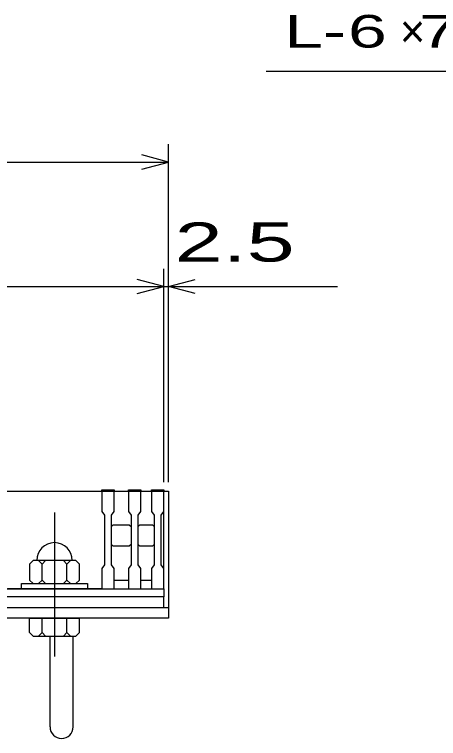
# Model space of a CAD drawing. Units: millimetres, scale not verified. Extents: x -1820 to 1731, y -1282 to 1054.
# Drawn here: x -431.5 to -193.2, y -781.1 to -374.1 of the extents above; entities that cross this region are included whole.
import ezdxf
from ezdxf.enums import TextEntityAlignment as Align

# ---------------------------------------------------------------- set-up
doc = ezdxf.new("R2010")
doc.units = ezdxf.units.MM
doc.header["$LTSCALE"] = 10
doc.linetypes.add('CHAIN', pattern=[18.5, 12, -1.5, 3.5, -1.5])
for name, color, linetype, lineweight in [('16', 3, 'Continuous', 25), ('19', 6, 'Continuous', 25), ('22', 2, 'Continuous', 25)]:
    doc.layers.add(name, color=color, linetype=linetype, lineweight=lineweight)
doc.styles.add('ベクトル', font='')
doc.styles.get('ベクトル').set_extended_font_data('ベクトル')

msp = doc.modelspace()

# ---------------------------------------------------------------- linework, layer by layer
at = {"layer": '16'}
for p, q in [((-847.5, -642), (-347.5, -642)), ((-435.5, -642), (-382.5, -642)), ((-382.5, -642), (-382.5, -641.3)), ((-382.5, -641.3), (-375.5, -641.3)), ((-382.5, -642), (-382.5, -653.5)), ((-375.5, -642), (-382.5, -642)), ((-375.5, -641.3), (-375.5, -642)), ((-375.5, -653.5), (-375.5, -642)), ((-367.5, -642), (-367.5, -641.3)), ((-367.5, -641.3), (-360.5, -641.3)), ((-367.5, -642), (-367.5, -653.5)), ((-360.5, -642), (-367.5, -642)), ((-360.5, -641.3), (-360.5, -642)), ((-360.5, -653.5), (-360.5, -642)), ((-354.5, -642), (-354.5, -641.3)), ((-354.5, -641.3), (-347.5, -641.3)), ((-354.5, -642), (-354.5, -653.5)), ((-347.5, -642), (-354.5, -642)), ((-347.5, -641.3), (-347.5, -642)), ((-347.5, -653.5), (-347.5, -642)), ((-347.5, -692), (-347.5, -642)), ((-382.5, -653.5), (-381, -655.5)), ((-377, -655.5), (-375.5, -653.5)), ((-367.5, -653.5), (-366, -655.5)), ((-362, -655.5), (-360.5, -653.5)), ((-354.5, -653.5), (-353, -655.5)), ((-349, -655.5), (-347.5, -653.5)), ((-381, -655.5), (-381, -683.5)), ((-377, -683.5), (-377, -655.5)), ((-366, -655.5), (-366, -683.5)), ((-362, -683.5), (-362, -655.5)), ((-353, -655.5), (-353, -683.5)), ((-349, -683.5), (-349, -655.5)), ((-377, -662), (-376, -661)), ((-376, -661), (-367, -661)), ((-367, -661), (-366, -662)), ((-362, -662), (-361, -661)), ((-361, -661), (-354, -661)), ((-354, -661), (-353, -662)), ((-376, -673), (-377, -672)), ((-367, -673), (-376, -673)), ((-366, -672), (-367, -673)), ((-361, -673), (-362, -672)), ((-354, -673), (-361, -673)), ((-353, -672), (-354, -673)), ((-421, -681), (-423, -683)), ((-423, -683), (-423, -692)), ((-397, -681), (-421, -681)), ((-416, -683), (-418, -681)), ((-414, -681), (-416, -683)), ((-416, -692), (-416, -683)), ((-402, -683), (-404, -681)), ((-400, -681), (-402, -683)), ((-402, -692), (-402, -683)), ((-395, -683), (-397, -681)), ((-395, -692), (-395, -683)), ((-381, -683.5), (-382.5, -685.5)), ((-375.5, -685.5), (-377, -683.5)), ((-366, -683.5), (-367.5, -685.5)), ((-360.5, -685.5), (-362, -683.5)), ((-353, -683.5), (-354.5, -685.5)), ((-347.5, -685.5), (-349, -683.5)), ((-382.5, -685.5), (-382.5, -697)), ((-375.5, -697), (-375.5, -685.5)), ((-367.5, -685.5), (-367.5, -697)), ((-360.5, -697), (-360.5, -685.5)), ((-354.5, -685.5), (-354.5, -697)), ((-347.5, -697), (-347.5, -685.5)), ((-427.5, -697), (-427.5, -694)), ((-427.5, -694), (-390.5, -694)), ((-423, -692), (-421, -694)), ((-418, -694), (-416, -692)), ((-416, -692), (-414, -694)), ((-404, -694), (-402, -692)), ((-402, -692), (-400, -694)), ((-397, -694), (-395, -692)), ((-390.5, -694), (-390.5, -697)), ((-375.5, -692), (-367.5, -692)), ((-360.5, -692), (-354.5, -692)), ((-847.5, -697), (-347.5, -697)), ((-382.5, -697), (-435.5, -697)), ((-390.5, -697), (-427.5, -697)), ((-382.5, -697), (-375.5, -697)), ((-367.5, -697), (-360.5, -697)), ((-354.5, -697), (-347.5, -697)), ((-347.5, -697), (-347.5, -701.5)), ((-347.5, -701.5), (-847.5, -701.5)), ((-347.5, -707.5), (-347.5, -701.5)), ((-847.5, -707.5), (-347.5, -707.5))]:
    msp.add_line(p, q, dxfattribs=at)
at = {"layer": '16', "linetype": 'CHAIN'}
msp.add_line((-409, -654), (-409, -735), dxfattribs=at)
at = {"layer": '16'}
msp.add_arc((-409, -681), 10, 0, 180, dxfattribs=at)
at = {"layer": '19'}
for p, q in [((-347.5, -642), (-345, -642)), ((-345, -642), (-345, -707.5)), ((-1355, -707.5), (-345, -707.5)), ((-345, -707.5), (-345, -713.5)), ((-345, -713.5), (-1355, -713.5)), ((-423, -721.5), (-423, -713.5)), ((-423, -713.5), (-395, -713.5)), ((-416, -721.5), (-416, -713.5)), ((-402, -721.5), (-402, -713.5)), ((-395, -721.5), (-395, -713.5)), ((-423, -721.5), (-421, -723.5)), ((-421, -723.5), (-397, -723.5)), ((-416, -721.5), (-418, -723.5)), ((-414, -723.5), (-416, -721.5)), ((-411.5, -774.61), (-411.5, -723.5)), ((-402, -721.5), (-404, -723.5)), ((-400, -723.5), (-402, -721.5)), ((-398.5, -774.61), (-398.5, -723.5)), ((-397, -723.5), (-395, -721.5))]:
    msp.add_line(p, q, dxfattribs=at)
msp.add_arc((-405, -774.61), 6.5, 180, 0, dxfattribs=at)
at = {"layer": '22', "color": 4}
for p, q in [((-290, -406), (-90, -406)), ((-345, -637), (-345, -447)), ((-345, -457), (-360, -453)), ((-1355, -457), (-345, -457)), ((-360, -461), (-345, -457)), ((-347.5, -637), (-347.5, -517)), ((-345, -637), (-345, -517)), ((-347.5, -527), (-362.5, -523)), ((-345, -527), (-330, -523)), ((-847.5, -527), (-347.5, -527)), ((-362.5, -531), (-347.5, -527)), ((-347.5, -527), (-345, -527)), ((-330, -531), (-345, -527)), ((-345, -527), (-250, -527))]:
    msp.add_line(p, q, dxfattribs=at)

# ---------------------------------------------------------------- texts
at = {"layer": '22', "style": 'ベクトル'}
for s, height, width, p in [('L-', 18.33, 1.6, (-280, -383.5)), (' 6 ', 18.33, 1.6, (-255, -383.5)), (' 71 ', 18.33, 1.6, (-215, -383.5)), (' 2.5 ', 21.99, 1.65, (-355, -502))]:
    msp.add_text(s, height=height, dxfattribs=dict(at, width=width)).set_placement(p, align=Align.MIDDLE_LEFT)
msp.add_text('×', height=18.33, dxfattribs=at).set_placement((-215, -383.5), align=Align.MIDDLE_LEFT)

doc.saveas('drawing.dxf')
